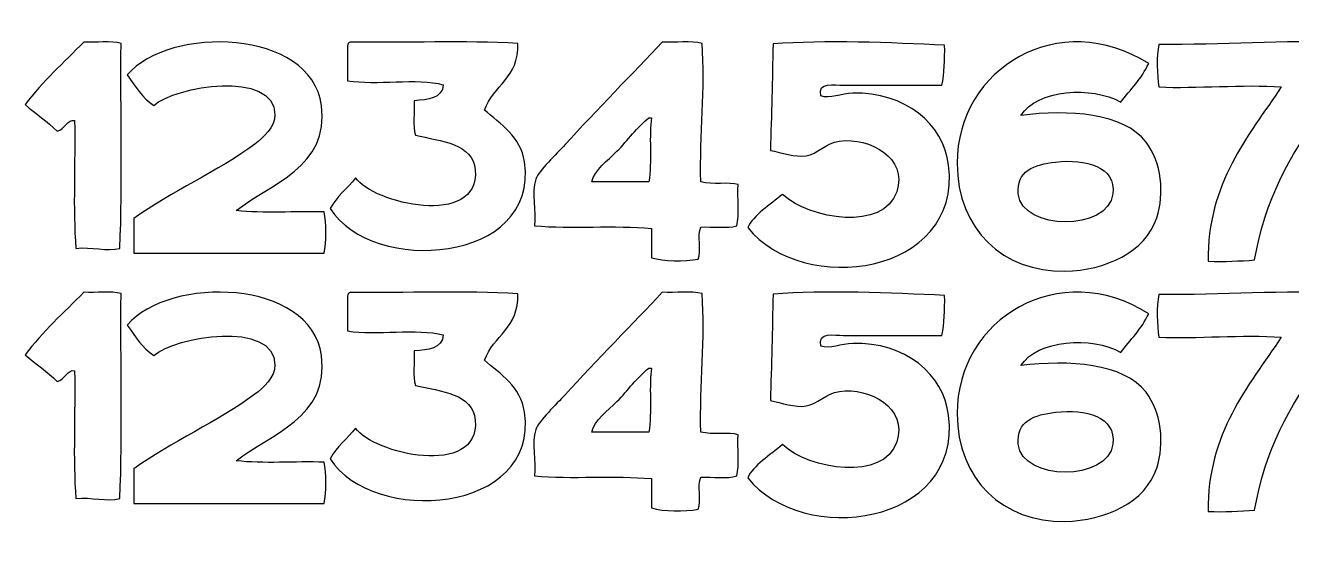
# Model space of a CAD drawing. Header units: centimetres. Extents: x -11.1 to 11, y -11.1 to 11.
# Drawn here: x -11.12 to -0.08, y -11.14 to -6.59 of the extents above; entities that cross this region are included whole.
import ezdxf

# ---------------------------------------------------------------- set-up
doc = ezdxf.new("R2010")
doc.units = ezdxf.units.CM
doc.header["$MEASUREMENT"] = 0
doc.layers.add('Layer 1', color=7, linetype='Continuous')

msp = doc.modelspace()

# ---------------------------------------------------------------- linework, layer by layer
at = {"layer": 'Layer 1'}
for points, knots in [([(-3.10412, -4.58335), (-3.10229, -4.709), (-3.10737, -4.82769), (-3.12732, -4.93149), (-3.12732, -4.93149), (-3.34425, -4.93191), (-3.69977, -4.93149), (-3.98603, -4.93149), (-3.98603, -4.93149), (-4.06247, -4.93149), (-4.21746, -4.89522), (-4.1833, -5.02433), (-4.1833, -5.02433), (-4.11012, -5.05399), (-4.00407, -5.00404), (-3.90483, -5.00115), (-3.90483, -5.00115), (-3.45271, -4.98792), (-3.11195, -5.26804), (-3.06933, -5.62776), (-3.06933, -5.62776), (-2.95498, -6.59275), (-4.34417, -6.7729), (-4.82153, -6.17317), (-4.82153, -6.17317), (-4.7775, -6.06562), (-4.62119, -5.97177), (-4.51985, -5.88305), (-4.51985, -5.88305), (-4.28143, -6.10353), (-3.63365, -6.20433), (-3.52189, -5.85987), (-3.52189, -5.85987), (-3.4254, -5.5624), (-3.75687, -5.38365), (-4.02084, -5.41889), (-4.02084, -5.41889), (-4.14144, -5.43498), (-4.21893, -5.53205), (-4.31096, -5.54655), (-4.31096, -5.54655), (-4.41023, -5.56216), (-4.52839, -5.51734), (-4.62428, -5.50012), (-4.62428, -5.50012), (-4.61513, -5.19212), (-4.60658, -4.88346), (-4.60108, -4.5718), (-4.60108, -4.5718), (-4.15573, -4.53708), (-3.56754, -4.55896), (-3.10412, -4.58335)], [0, 0, 0, 0, 0.07142857, 0.07142857, 0.07142857, 0.07142857, 0.14285714, 0.14285714, 0.14285714, 0.14285714, 0.21428571, 0.21428571, 0.21428571, 0.21428571, 0.28571429, 0.28571429, 0.28571429, 0.28571429, 0.35714286, 0.35714286, 0.35714286, 0.35714286, 0.42857143, 0.42857143, 0.42857143, 0.42857143, 0.5, 0.5, 0.5, 0.5, 0.57142857, 0.57142857, 0.57142857, 0.57142857, 0.64285714, 0.64285714, 0.64285714, 0.64285714, 0.71428571, 0.71428571, 0.71428571, 0.71428571, 0.78571429, 0.78571429, 0.78571429, 0.78571429, 0.85714286, 0.85714286, 0.85714286, 0.85714286, 1, 1, 1, 1]), ([(-1.32427, -6.92375), (-1.38581, -7.05559), (-1.48347, -7.1514), (-1.56795, -7.2603), (-1.56795, -7.2603), (-1.81827, -7.11586), (-2.30082, -7.15026), (-2.43827, -7.37635), (-2.43827, -7.37635), (-2.02623, -7.32235), (-1.53914, -7.35521), (-1.34747, -7.60842), (-1.34747, -7.60842), (-1.21079, -7.78897), (-1.18433, -8.05199), (-1.25463, -8.26985), (-1.25463, -8.26985), (-1.35025, -8.56613), (-1.70122, -8.72776), (-2.05531, -8.73404), (-2.05531, -8.73404), (-2.589, -8.74346), (-2.99527, -8.37251), (-2.99527, -7.79408), (-2.99527, -7.79408), (-2.99527, -6.96026), (-2.09955, -6.43363), (-1.32427, -6.92375)], [0, 0, 0, 0, 0.125, 0.125, 0.125, 0.125, 0.25, 0.25, 0.25, 0.25, 0.375, 0.375, 0.375, 0.375, 0.5, 0.5, 0.5, 0.5, 0.625, 0.625, 0.625, 0.625, 0.75, 0.75, 0.75, 0.75, 1, 1, 1, 1]), ([(-9.28288, -8.20571), (-9.05081, -8.23275), (-8.76848, -8.20957), (-8.51699, -8.2173), (-8.51699, -8.2173), (-8.49789, -8.3116), (-8.49789, -8.48268), (-8.51699, -8.57705), (-8.51699, -8.57705), (-9.07013, -8.57705), (-9.62327, -8.57705), (-10.17643, -8.57705), (-10.17643, -8.57705), (-10.17643, -8.47646), (-10.17643, -8.37589), (-10.17643, -8.27532), (-10.17643, -8.27532), (-9.85956, -8.04418), (-9.438, -7.86164), (-9.12042, -7.62548), (-9.12042, -7.62548), (-9.04861, -7.57209), (-8.94513, -7.47538), (-8.94638, -7.37018), (-8.94638, -7.37018), (-8.95096, -6.97532), (-9.81964, -7.12007), (-10.00236, -7.28898), (-10.00236, -7.28898), (-10.10206, -7.22233), (-10.16788, -7.12184), (-10.23443, -7.02207), (-10.23443, -7.02207), (-9.86676, -6.5922), (-8.63267, -6.61728), (-8.54025, -7.28898), (-8.54025, -7.28898), (-8.46582, -7.82955), (-8.99438, -7.97179), (-9.28288, -8.20571)], [0, 0, 0, 0, 0.09090909, 0.09090909, 0.09090909, 0.09090909, 0.18181818, 0.18181818, 0.18181818, 0.18181818, 0.27272727, 0.27272727, 0.27272727, 0.27272727, 0.36363636, 0.36363636, 0.36363636, 0.36363636, 0.45454545, 0.45454545, 0.45454545, 0.45454545, 0.54545455, 0.54545455, 0.54545455, 0.54545455, 0.63636364, 0.63636364, 0.63636364, 0.63636364, 0.72727273, 0.72727273, 0.72727273, 0.72727273, 0.81818182, 0.81818182, 0.81818182, 0.81818182, 1, 1, 1, 1]), ([(-10.28798, -6.74804), (-10.29571, -7.33986), (-10.27255, -7.96256), (-10.29957, -8.53506), (-10.29957, -8.53506), (-10.41273, -8.56543), (-10.54534, -8.51895), (-10.68253, -8.53506), (-10.68253, -8.53506), (-10.70952, -8.18687), (-10.68647, -7.78862), (-10.69412, -7.42106), (-10.69412, -7.42106), (-10.74976, -7.4036), (-10.78286, -7.50006), (-10.84499, -7.51393), (-10.84499, -7.51393), (-10.92995, -7.42865), (-11.03406, -7.36256), (-11.12349, -7.28184), (-11.12349, -7.28184), (-10.97366, -7.07965), (-10.78773, -6.91357), (-10.6129, -6.73643), (-10.6129, -6.73643), (-10.50637, -6.74206), (-10.37598, -6.72386), (-10.28798, -6.74804)], [0, 0, 0, 0, 0.125, 0.125, 0.125, 0.125, 0.25, 0.25, 0.25, 0.25, 0.375, 0.375, 0.375, 0.375, 0.5, 0.5, 0.5, 0.5, 0.625, 0.625, 0.625, 0.625, 0.75, 0.75, 0.75, 0.75, 1, 1, 1, 1]), ([(-6.82744, -6.74865), (-6.81585, -7.0503), (-7.04151, -7.11475), (-7.11753, -7.32885), (-7.11753, -7.32885), (-6.98011, -7.45014), (-6.80172, -7.56044), (-6.76939, -7.78139), (-6.76939, -7.78139), (-6.63929, -8.67031), (-8.10109, -8.77051), (-8.46362, -8.18755), (-8.46362, -8.18755), (-8.40777, -8.08095), (-8.31357, -8.01266), (-8.24314, -7.92064), (-8.24314, -7.92064), (-8.09479, -8.14286), (-7.15885, -8.36149), (-7.19878, -7.85103), (-7.19878, -7.85103), (-7.21664, -7.62259), (-7.49646, -7.59851), (-7.72094, -7.54933), (-7.72094, -7.54933), (-7.74679, -7.4707), (-7.72573, -7.34523), (-7.73256, -7.24763), (-7.73256, -7.24763), (-7.60873, -7.2399), (-7.48679, -7.23035), (-7.47724, -7.10835), (-7.47724, -7.10835), (-7.70632, -7.04731), (-8.06435, -7.11526), (-8.31277, -7.07358), (-8.31277, -7.07358), (-8.31277, -6.97299), (-8.31277, -6.87242), (-8.31277, -6.77185), (-8.31277, -6.77185), (-8.3133, -6.75201), (-8.30414, -6.74179), (-8.28957, -6.73703), (-8.28957, -6.73703), (-7.80603, -6.74473), (-7.29165, -6.72161), (-6.82744, -6.74865)], [0, 0, 0, 0, 0.07692308, 0.07692308, 0.07692308, 0.07692308, 0.15384615, 0.15384615, 0.15384615, 0.15384615, 0.23076923, 0.23076923, 0.23076923, 0.23076923, 0.30769231, 0.30769231, 0.30769231, 0.30769231, 0.38461538, 0.38461538, 0.38461538, 0.38461538, 0.46153846, 0.46153846, 0.46153846, 0.46153846, 0.53846154, 0.53846154, 0.53846154, 0.53846154, 0.61538462, 0.61538462, 0.61538462, 0.61538462, 0.69230769, 0.69230769, 0.69230769, 0.69230769, 0.76923077, 0.76923077, 0.76923077, 0.76923077, 0.84615385, 0.84615385, 0.84615385, 0.84615385, 1, 1, 1, 1]), ([(-5.21983, -6.74844), (-5.19181, -7.1364), (-5.24105, -7.54716), (-5.23142, -7.95531), (-5.23142, -7.95531), (-5.12982, -7.9828), (-4.98406, -7.95489), (-4.90654, -7.97851), (-4.90654, -7.97851), (-4.9136, -8.09522), (-4.89199, -8.24063), (-4.91813, -8.33826), (-4.91813, -8.33826), (-5.00055, -8.36416), (-5.13003, -8.34297), (-5.23142, -8.34985), (-5.23142, -8.34985), (-5.26391, -8.4179), (-5.22216, -8.56025), (-5.25465, -8.62832), (-5.25465, -8.62832), (-5.36998, -8.64954), (-5.55985, -8.64824), (-5.66081, -8.61673), (-5.66081, -8.61673), (-5.66081, -8.53164), (-5.66081, -8.44652), (-5.66081, -8.36143), (-5.66081, -8.36143), (-5.97831, -8.33084), (-6.36272, -8.36712), (-6.68194, -8.33825), (-6.68194, -8.33825), (-6.66352, -8.21519), (-6.71091, -8.04911), (-6.67035, -7.93209), (-6.67035, -7.93209), (-6.64421, -7.85663), (-6.48969, -7.71235), (-6.41508, -7.63036), (-6.41508, -7.63036), (-6.14198, -7.33048), (-5.81672, -7.00219), (-5.56796, -6.73684), (-5.56796, -6.73684), (-5.4551, -6.74391), (-5.3136, -6.72232), (-5.21983, -6.74844)], [0, 0, 0, 0, 0.07692308, 0.07692308, 0.07692308, 0.07692308, 0.15384615, 0.15384615, 0.15384615, 0.15384615, 0.23076923, 0.23076923, 0.23076923, 0.23076923, 0.30769231, 0.30769231, 0.30769231, 0.30769231, 0.38461538, 0.38461538, 0.38461538, 0.38461538, 0.46153846, 0.46153846, 0.46153846, 0.46153846, 0.53846154, 0.53846154, 0.53846154, 0.53846154, 0.61538462, 0.61538462, 0.61538462, 0.61538462, 0.69230769, 0.69230769, 0.69230769, 0.69230769, 0.76923077, 0.76923077, 0.76923077, 0.76923077, 0.84615385, 0.84615385, 0.84615385, 0.84615385, 1, 1, 1, 1]), ([(-3.10412, -6.76471), (-3.10229, -6.89033), (-3.10737, -7.00903), (-3.12732, -7.11282), (-3.12732, -7.11282), (-3.34425, -7.11327), (-3.69977, -7.11282), (-3.98603, -7.11282), (-3.98603, -7.11282), (-4.06247, -7.11282), (-4.21746, -7.07657), (-4.1833, -7.20566), (-4.1833, -7.20566), (-4.11012, -7.23532), (-4.00407, -7.18537), (-3.90483, -7.18248), (-3.90483, -7.18248), (-3.45271, -7.16922), (-3.11195, -7.44937), (-3.06933, -7.80909), (-3.06933, -7.80909), (-2.95498, -8.7741), (-4.34417, -8.95423), (-4.82153, -8.3545), (-4.82153, -8.3545), (-4.7775, -8.24697), (-4.62119, -8.1531), (-4.51985, -8.06438), (-4.51985, -8.06438), (-4.28143, -8.28486), (-3.63365, -8.38566), (-3.52189, -8.0412), (-3.52189, -8.0412), (-3.4254, -7.74373), (-3.75687, -7.56498), (-4.02084, -7.60019), (-4.02084, -7.60019), (-4.14144, -7.61628), (-4.21893, -7.71335), (-4.31096, -7.72785), (-4.31096, -7.72785), (-4.41023, -7.74346), (-4.52839, -7.69864), (-4.62428, -7.68142), (-4.62428, -7.68142), (-4.61513, -7.37339), (-4.60658, -7.06476), (-4.60108, -6.75308), (-4.60108, -6.75308), (-4.15573, -6.71843), (-3.56754, -6.74031), (-3.10412, -6.76471)], [0, 0, 0, 0, 0.07142857, 0.07142857, 0.07142857, 0.07142857, 0.14285714, 0.14285714, 0.14285714, 0.14285714, 0.21428571, 0.21428571, 0.21428571, 0.21428571, 0.28571429, 0.28571429, 0.28571429, 0.28571429, 0.35714286, 0.35714286, 0.35714286, 0.35714286, 0.42857143, 0.42857143, 0.42857143, 0.42857143, 0.5, 0.5, 0.5, 0.5, 0.57142857, 0.57142857, 0.57142857, 0.57142857, 0.64285714, 0.64285714, 0.64285714, 0.64285714, 0.71428571, 0.71428571, 0.71428571, 0.71428571, 0.78571429, 0.78571429, 0.78571429, 0.78571429, 0.85714286, 0.85714286, 0.85714286, 0.85714286, 1, 1, 1, 1]), ([(0.38896, -6.74497), (0.38113, -6.84236), (0.43436, -6.96063), (0.41214, -7.06988), (0.41214, -7.06988), (0.39534, -7.15256), (0.23921, -7.27768), (0.16846, -7.37156), (0.16846, -7.37156), (-0.09438, -7.72028), (-0.31017, -8.11467), (-0.4001, -8.63643), (-0.4001, -8.63643), (-0.53094, -8.64484), (-0.66275, -8.65233), (-0.80629, -8.64802), (-0.80629, -8.64802), (-0.81486, -7.96624), (-0.45191, -7.55587), (-0.16804, -7.12788), (-0.16804, -7.12788), (-0.49618, -7.10229), (-0.9166, -7.14402), (-1.23563, -7.12788), (-1.23563, -7.12788), (-1.25156, -7.0266), (-1.25706, -6.85695), (-1.23563, -6.75656), (-1.23563, -6.75656), (-0.69062, -6.76389), (-0.14018, -6.71489), (0.38896, -6.74497)], [0, 0, 0, 0, 0.11111111, 0.11111111, 0.11111111, 0.11111111, 0.22222222, 0.22222222, 0.22222222, 0.22222222, 0.33333333, 0.33333333, 0.33333333, 0.33333333, 0.44444444, 0.44444444, 0.44444444, 0.44444444, 0.55555556, 0.55555556, 0.55555556, 0.55555556, 0.66666667, 0.66666667, 0.66666667, 0.66666667, 0.77777778, 0.77777778, 0.77777778, 0.77777778, 1, 1, 1, 1]), ([(-5.68402, -7.39831), (-5.7898, -7.47853), (-5.86566, -7.59154), (-5.96252, -7.6884), (-5.96252, -7.6884), (-6.04634, -7.77227), (-6.1562, -7.85014), (-6.183, -7.95531), (-6.183, -7.95531), (-6.01666, -7.95531), (-5.85034, -7.95531), (-5.68402, -7.95531), (-5.68402, -7.95531), (-5.65621, -7.78725), (-5.68521, -7.53544), (-5.66084, -7.39831), (-5.66084, -7.39831), (-5.66854, -7.39831), (-5.67627, -7.39831), (-5.68402, -7.39831)], [0, 0, 0, 0, 0.16666667, 0.16666667, 0.16666667, 0.16666667, 0.33333333, 0.33333333, 0.33333333, 0.33333333, 0.5, 0.5, 0.5, 0.5, 0.66666667, 0.66666667, 0.66666667, 0.66666667, 1, 1, 1, 1]), ([(-2.46147, -8.06093), (-2.42821, -8.38319), (-1.67738, -8.38838), (-1.63756, -8.06093), (-1.63756, -8.06093), (-1.60811, -7.81868), (-1.8733, -7.75354), (-2.13654, -7.78246), (-2.13654, -7.78246), (-2.32132, -7.80272), (-2.48219, -7.85992), (-2.46147, -8.06093)], [0, 0, 0, 0, 0.25, 0.25, 0.25, 0.25, 0.5, 0.5, 0.5, 0.5, 1, 1, 1, 1]), ([(-1.32427, -9.10508), (-1.38581, -9.23695), (-1.48347, -9.33273), (-1.56795, -9.44163), (-1.56795, -9.44163), (-1.81827, -9.29722), (-2.30082, -9.33159), (-2.43827, -9.55768), (-2.43827, -9.55768), (-2.02623, -9.50368), (-1.53914, -9.53657), (-1.34747, -9.78977), (-1.34747, -9.78977), (-1.21079, -9.97032), (-1.18433, -10.23334), (-1.25463, -10.4512), (-1.25463, -10.4512), (-1.35025, -10.74751), (-1.70122, -10.90909), (-2.05531, -10.91536), (-2.05531, -10.91536), (-2.589, -10.92478), (-2.99527, -10.55383), (-2.99527, -9.9754), (-2.99527, -9.9754), (-2.99527, -9.14162), (-2.09955, -8.61499), (-1.32427, -9.10508)], [0, 0, 0, 0, 0.125, 0.125, 0.125, 0.125, 0.25, 0.25, 0.25, 0.25, 0.375, 0.375, 0.375, 0.375, 0.5, 0.5, 0.5, 0.5, 0.625, 0.625, 0.625, 0.625, 0.75, 0.75, 0.75, 0.75, 1, 1, 1, 1]), ([(-9.28288, -10.38704), (-9.05081, -10.41411), (-8.76848, -10.39093), (-8.51699, -10.39866), (-8.51699, -10.39866), (-8.49789, -10.49296), (-8.49789, -10.66404), (-8.51699, -10.75839), (-8.51699, -10.75839), (-9.07013, -10.75839), (-9.62327, -10.75839), (-10.17643, -10.75839), (-10.17643, -10.75839), (-10.17643, -10.6578), (-10.17643, -10.55723), (-10.17643, -10.45666), (-10.17643, -10.45666), (-9.85956, -10.22552), (-9.438, -10.04298), (-9.12042, -9.80682), (-9.12042, -9.80682), (-9.04861, -9.75345), (-8.94513, -9.65672), (-8.94638, -9.55152), (-8.94638, -9.55152), (-8.95096, -9.15666), (-9.81964, -9.30138), (-10.00236, -9.47032), (-10.00236, -9.47032), (-10.10206, -9.40367), (-10.16788, -9.30318), (-10.23443, -9.20341), (-10.23443, -9.20341), (-9.86676, -8.77354), (-8.63267, -8.79862), (-8.54025, -9.47032), (-8.54025, -9.47032), (-8.46582, -10.01091), (-8.99438, -10.15312), (-9.28288, -10.38704)], [0, 0, 0, 0, 0.09090909, 0.09090909, 0.09090909, 0.09090909, 0.18181818, 0.18181818, 0.18181818, 0.18181818, 0.27272727, 0.27272727, 0.27272727, 0.27272727, 0.36363636, 0.36363636, 0.36363636, 0.36363636, 0.45454545, 0.45454545, 0.45454545, 0.45454545, 0.54545455, 0.54545455, 0.54545455, 0.54545455, 0.63636364, 0.63636364, 0.63636364, 0.63636364, 0.72727273, 0.72727273, 0.72727273, 0.72727273, 0.81818182, 0.81818182, 0.81818182, 0.81818182, 1, 1, 1, 1]), ([(-10.28798, -8.9294), (-10.29571, -9.52122), (-10.27255, -10.14392), (-10.29957, -10.71645), (-10.29957, -10.71645), (-10.41273, -10.7468), (-10.54534, -10.70034), (-10.68253, -10.71645), (-10.68253, -10.71645), (-10.70952, -10.36823), (-10.68647, -9.96998), (-10.69412, -9.60245), (-10.69412, -9.60245), (-10.74976, -9.58499), (-10.78286, -9.68145), (-10.84499, -9.69529), (-10.84499, -9.69529), (-10.92995, -9.61001), (-11.03406, -9.54395), (-11.12349, -9.4632), (-11.12349, -9.4632), (-10.97366, -9.26103), (-10.78773, -9.09495), (-10.6129, -8.91779), (-10.6129, -8.91779), (-10.50637, -8.92342), (-10.37598, -8.90521), (-10.28798, -8.9294)], [0, 0, 0, 0, 0.125, 0.125, 0.125, 0.125, 0.25, 0.25, 0.25, 0.25, 0.375, 0.375, 0.375, 0.375, 0.5, 0.5, 0.5, 0.5, 0.625, 0.625, 0.625, 0.625, 0.75, 0.75, 0.75, 0.75, 1, 1, 1, 1]), ([(-6.82744, -8.93001), (-6.81585, -9.23166), (-7.04151, -9.29611), (-7.11753, -9.51021), (-7.11753, -9.51021), (-6.98011, -9.6315), (-6.80172, -9.7418), (-6.76939, -9.96275), (-6.76939, -9.96275), (-6.63929, -10.85164), (-8.10109, -10.95184), (-8.46362, -10.36891), (-8.46362, -10.36891), (-8.40777, -10.26231), (-8.31357, -10.19402), (-8.24314, -10.102), (-8.24314, -10.102), (-8.09479, -10.32422), (-7.15885, -10.54288), (-7.19878, -10.03239), (-7.19878, -10.03239), (-7.21664, -9.80398), (-7.49646, -9.7799), (-7.72094, -9.73069), (-7.72094, -9.73069), (-7.74679, -9.65206), (-7.72573, -9.52659), (-7.73256, -9.42896), (-7.73256, -9.42896), (-7.60873, -9.42123), (-7.48679, -9.41168), (-7.47724, -9.28971), (-7.47724, -9.28971), (-7.70632, -9.22867), (-8.06435, -9.29662), (-8.31277, -9.25492), (-8.31277, -9.25492), (-8.31277, -9.15433), (-8.31277, -9.05376), (-8.31277, -8.95319), (-8.31277, -8.95319), (-8.3133, -8.93335), (-8.30414, -8.92313), (-8.28957, -8.91837), (-8.28957, -8.91837), (-7.80603, -8.92609), (-7.29165, -8.90296), (-6.82744, -8.93001)], [0, 0, 0, 0, 0.07692308, 0.07692308, 0.07692308, 0.07692308, 0.15384615, 0.15384615, 0.15384615, 0.15384615, 0.23076923, 0.23076923, 0.23076923, 0.23076923, 0.30769231, 0.30769231, 0.30769231, 0.30769231, 0.38461538, 0.38461538, 0.38461538, 0.38461538, 0.46153846, 0.46153846, 0.46153846, 0.46153846, 0.53846154, 0.53846154, 0.53846154, 0.53846154, 0.61538462, 0.61538462, 0.61538462, 0.61538462, 0.69230769, 0.69230769, 0.69230769, 0.69230769, 0.76923077, 0.76923077, 0.76923077, 0.76923077, 0.84615385, 0.84615385, 0.84615385, 0.84615385, 1, 1, 1, 1]), ([(-5.21983, -8.92977), (-5.19181, -9.31773), (-5.24105, -9.72847), (-5.23142, -10.13664), (-5.23142, -10.13664), (-5.12982, -10.16413), (-4.98406, -10.13622), (-4.90654, -10.15982), (-4.90654, -10.15982), (-4.9136, -10.27655), (-4.89199, -10.42194), (-4.91813, -10.51957), (-4.91813, -10.51957), (-5.00055, -10.54547), (-5.13003, -10.52428), (-5.23142, -10.53116), (-5.23142, -10.53116), (-5.26391, -10.59924), (-5.22216, -10.74156), (-5.25465, -10.80966), (-5.25465, -10.80966), (-5.36998, -10.83085), (-5.55985, -10.82956), (-5.66081, -10.79804), (-5.66081, -10.79804), (-5.66081, -10.71295), (-5.66081, -10.62783), (-5.66081, -10.54274), (-5.66081, -10.54274), (-5.97831, -10.51213), (-6.36272, -10.54843), (-6.68194, -10.51956), (-6.68194, -10.51956), (-6.66352, -10.3965), (-6.71091, -10.23045), (-6.67035, -10.1134), (-6.67035, -10.1134), (-6.64421, -10.03794), (-6.48969, -9.89366), (-6.41508, -9.81167), (-6.41508, -9.81167), (-6.14198, -9.51179), (-5.81672, -9.18347), (-5.56796, -8.91815), (-5.56796, -8.91815), (-5.4551, -8.92524), (-5.3136, -8.90368), (-5.21983, -8.92977)], [0, 0, 0, 0, 0.07692308, 0.07692308, 0.07692308, 0.07692308, 0.15384615, 0.15384615, 0.15384615, 0.15384615, 0.23076923, 0.23076923, 0.23076923, 0.23076923, 0.30769231, 0.30769231, 0.30769231, 0.30769231, 0.38461538, 0.38461538, 0.38461538, 0.38461538, 0.46153846, 0.46153846, 0.46153846, 0.46153846, 0.53846154, 0.53846154, 0.53846154, 0.53846154, 0.61538462, 0.61538462, 0.61538462, 0.61538462, 0.69230769, 0.69230769, 0.69230769, 0.69230769, 0.76923077, 0.76923077, 0.76923077, 0.76923077, 0.84615385, 0.84615385, 0.84615385, 0.84615385, 1, 1, 1, 1]), ([(-3.10412, -8.94604), (-3.10229, -9.07169), (-3.10737, -9.19038), (-3.12732, -9.29418), (-3.12732, -9.29418), (-3.34425, -9.2946), (-3.69977, -9.29418), (-3.98603, -9.29418), (-3.98603, -9.29418), (-4.06247, -9.29418), (-4.21746, -9.25791), (-4.1833, -9.38702), (-4.1833, -9.38702), (-4.11012, -9.41668), (-4.00407, -9.36673), (-3.90483, -9.36384), (-3.90483, -9.36384), (-3.45271, -9.35061), (-3.11195, -9.63073), (-3.06933, -9.99045), (-3.06933, -9.99045), (-2.95498, -10.95544), (-4.34417, -11.13559), (-4.82153, -10.53586), (-4.82153, -10.53586), (-4.7775, -10.42831), (-4.62119, -10.33446), (-4.51985, -10.24574), (-4.51985, -10.24574), (-4.28143, -10.46622), (-3.63365, -10.56702), (-3.52189, -10.22256), (-3.52189, -10.22256), (-3.4254, -9.92509), (-3.75687, -9.74634), (-4.02084, -9.78158), (-4.02084, -9.78158), (-4.14144, -9.79767), (-4.21893, -9.89474), (-4.31096, -9.90924), (-4.31096, -9.90924), (-4.41023, -9.92485), (-4.52839, -9.88003), (-4.62428, -9.86281), (-4.62428, -9.86281), (-4.61513, -9.55481), (-4.60658, -9.24615), (-4.60108, -8.93449), (-4.60108, -8.93449), (-4.15573, -8.89979), (-3.56754, -8.92164), (-3.10412, -8.94604)], [0, 0, 0, 0, 0.07142857, 0.07142857, 0.07142857, 0.07142857, 0.14285714, 0.14285714, 0.14285714, 0.14285714, 0.21428571, 0.21428571, 0.21428571, 0.21428571, 0.28571429, 0.28571429, 0.28571429, 0.28571429, 0.35714286, 0.35714286, 0.35714286, 0.35714286, 0.42857143, 0.42857143, 0.42857143, 0.42857143, 0.5, 0.5, 0.5, 0.5, 0.57142857, 0.57142857, 0.57142857, 0.57142857, 0.64285714, 0.64285714, 0.64285714, 0.64285714, 0.71428571, 0.71428571, 0.71428571, 0.71428571, 0.78571429, 0.78571429, 0.78571429, 0.78571429, 0.85714286, 0.85714286, 0.85714286, 0.85714286, 1, 1, 1, 1]), ([(0.38896, -8.9263), (0.38113, -9.02369), (0.43436, -9.14196), (0.41214, -9.25121), (0.41214, -9.25121), (0.39534, -9.33389), (0.23921, -9.45904), (0.16846, -9.55291), (0.16846, -9.55291), (-0.09438, -9.9016), (-0.31017, -10.29599), (-0.4001, -10.81775), (-0.4001, -10.81775), (-0.53094, -10.82616), (-0.66275, -10.83365), (-0.80629, -10.82937), (-0.80629, -10.82937), (-0.81486, -10.14757), (-0.45191, -9.7372), (-0.16804, -9.30921), (-0.16804, -9.30921), (-0.49618, -9.28362), (-0.9166, -9.32535), (-1.23563, -9.30921), (-1.23563, -9.30921), (-1.25156, -9.20793), (-1.25706, -9.03828), (-1.23563, -8.93789), (-1.23563, -8.93789), (-0.69062, -8.94522), (-0.14018, -8.89624), (0.38896, -8.9263)], [0, 0, 0, 0, 0.11111111, 0.11111111, 0.11111111, 0.11111111, 0.22222222, 0.22222222, 0.22222222, 0.22222222, 0.33333333, 0.33333333, 0.33333333, 0.33333333, 0.44444444, 0.44444444, 0.44444444, 0.44444444, 0.55555556, 0.55555556, 0.55555556, 0.55555556, 0.66666667, 0.66666667, 0.66666667, 0.66666667, 0.77777778, 0.77777778, 0.77777778, 0.77777778, 1, 1, 1, 1]), ([(-5.68402, -9.57964), (-5.7898, -9.65986), (-5.86566, -9.77287), (-5.96252, -9.86973), (-5.96252, -9.86973), (-6.04634, -9.9536), (-6.1562, -10.03147), (-6.183, -10.13664), (-6.183, -10.13664), (-6.01666, -10.13664), (-5.85034, -10.13664), (-5.68402, -10.13664), (-5.68402, -10.13664), (-5.65621, -9.96858), (-5.68521, -9.71675), (-5.66084, -9.57964), (-5.66084, -9.57964), (-5.66854, -9.57964), (-5.67627, -9.57964), (-5.68402, -9.57964)], [0, 0, 0, 0, 0.16666667, 0.16666667, 0.16666667, 0.16666667, 0.33333333, 0.33333333, 0.33333333, 0.33333333, 0.5, 0.5, 0.5, 0.5, 0.66666667, 0.66666667, 0.66666667, 0.66666667, 1, 1, 1, 1]), ([(-2.46147, -10.24229), (-2.42821, -10.56453), (-1.67738, -10.56974), (-1.63756, -10.24229), (-1.63756, -10.24229), (-1.60811, -10.00001), (-1.8733, -9.9349), (-2.13654, -9.96382), (-2.13654, -9.96382), (-2.32132, -9.98408), (-2.48219, -10.04128), (-2.46147, -10.24229)], [0, 0, 0, 0, 0.25, 0.25, 0.25, 0.25, 0.5, 0.5, 0.5, 0.5, 1, 1, 1, 1])]:
    msp.add_open_spline(points, degree=3, knots=knots, dxfattribs=at)

doc.saveas('drawing.dxf')
